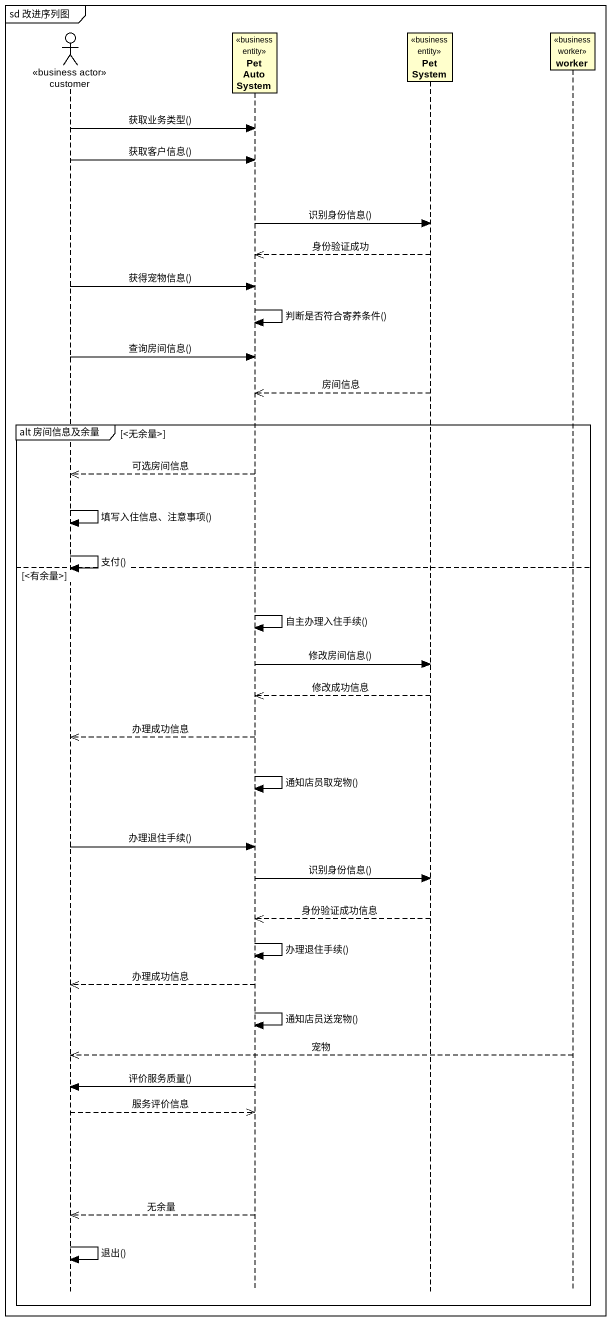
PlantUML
@startuml
mainframe sd 改进序列图
hide footbox
actor customer <<business actor>>
participant "Pet Auto System" as Pet_Auto_System <<business entity>>
participant "Pet System" as Pet_System <<business entity>>
participant worker <<business worker>>

customer -> Pet_Auto_System : 获取业务类型()
customer -> Pet_Auto_System : 获取客户信息()
Pet_Auto_System -> Pet_System : 识别身份信息()
Pet_System -->> Pet_Auto_System : 身份验证成功
customer -> Pet_Auto_System : 获得宠物信息()
Pet_Auto_System -> Pet_Auto_System : 判断是否符合寄养条件()
customer -> Pet_Auto_System : 查询房间信息()
Pet_System -->> Pet_Auto_System : 房间信息
group alt 房间信息及余量 [<无余量>]
  Pet_Auto_System -->> customer : 可选房间信息
  customer -> customer : 填写入住信息、注意事项()
  customer -> customer : 支付()
else <有余量>
  Pet_Auto_System -> Pet_Auto_System : 自主办理入住手续()
  Pet_Auto_System -> Pet_System : 修改房间信息()
  Pet_System -->> Pet_Auto_System : 修改成功信息
  Pet_Auto_System -->> customer : 办理成功信息
  Pet_Auto_System -> Pet_Auto_System : 通知店员取宠物()
  customer -> Pet_Auto_System : 办理退住手续()
  Pet_Auto_System -> Pet_System : 识别身份信息()
  Pet_System -->> Pet_Auto_System : 身份验证成功信息
  Pet_Auto_System -> Pet_Auto_System : 办理退住手续()
  Pet_Auto_System -->> customer : 办理成功信息
  Pet_Auto_System -> Pet_Auto_System : 通知店员送宠物()
  worker -->> customer : 宠物
  Pet_Auto_System -> customer : 评价服务质量()
  customer -->> Pet_Auto_System : 服务评价信息
  Pet_Auto_System -->> customer : 无余量
  customer -> customer : 退出()
end
@enduml
